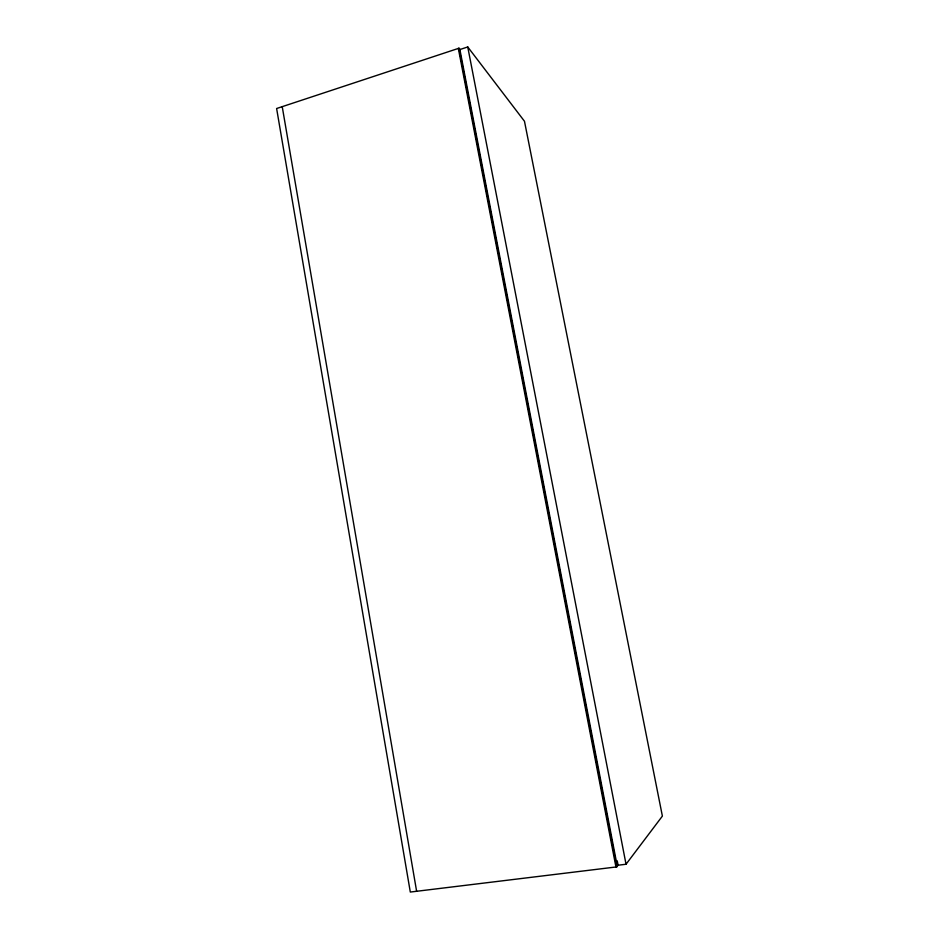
<?xml version="1.0" encoding="UTF-8"?>
<svg xmlns="http://www.w3.org/2000/svg" width="939" height="939" viewBox="0 0 939 939"><rect width="100%" height="100%" fill="white"/><g stroke="black" fill="none" stroke-linecap="round" stroke-linejoin="round"><path stroke-width="1.41" d="M626.031 864.244L662.382 816.097L524.478 121.26L467.751 46.95L459.887 49.544L617.099 865.335L626.031 864.244L467.751 46.95M617.31 865.253L615.949 866.99L458.326 48.429M460.38 49.943L459.007 48.206L276.618 108.513L410.308 892.05L616.723 866.897L618.073 865.159L617.24 860.84M459.007 48.206L616.723 866.897M282.228 106.659L416.623 891.275"/></g></svg>
